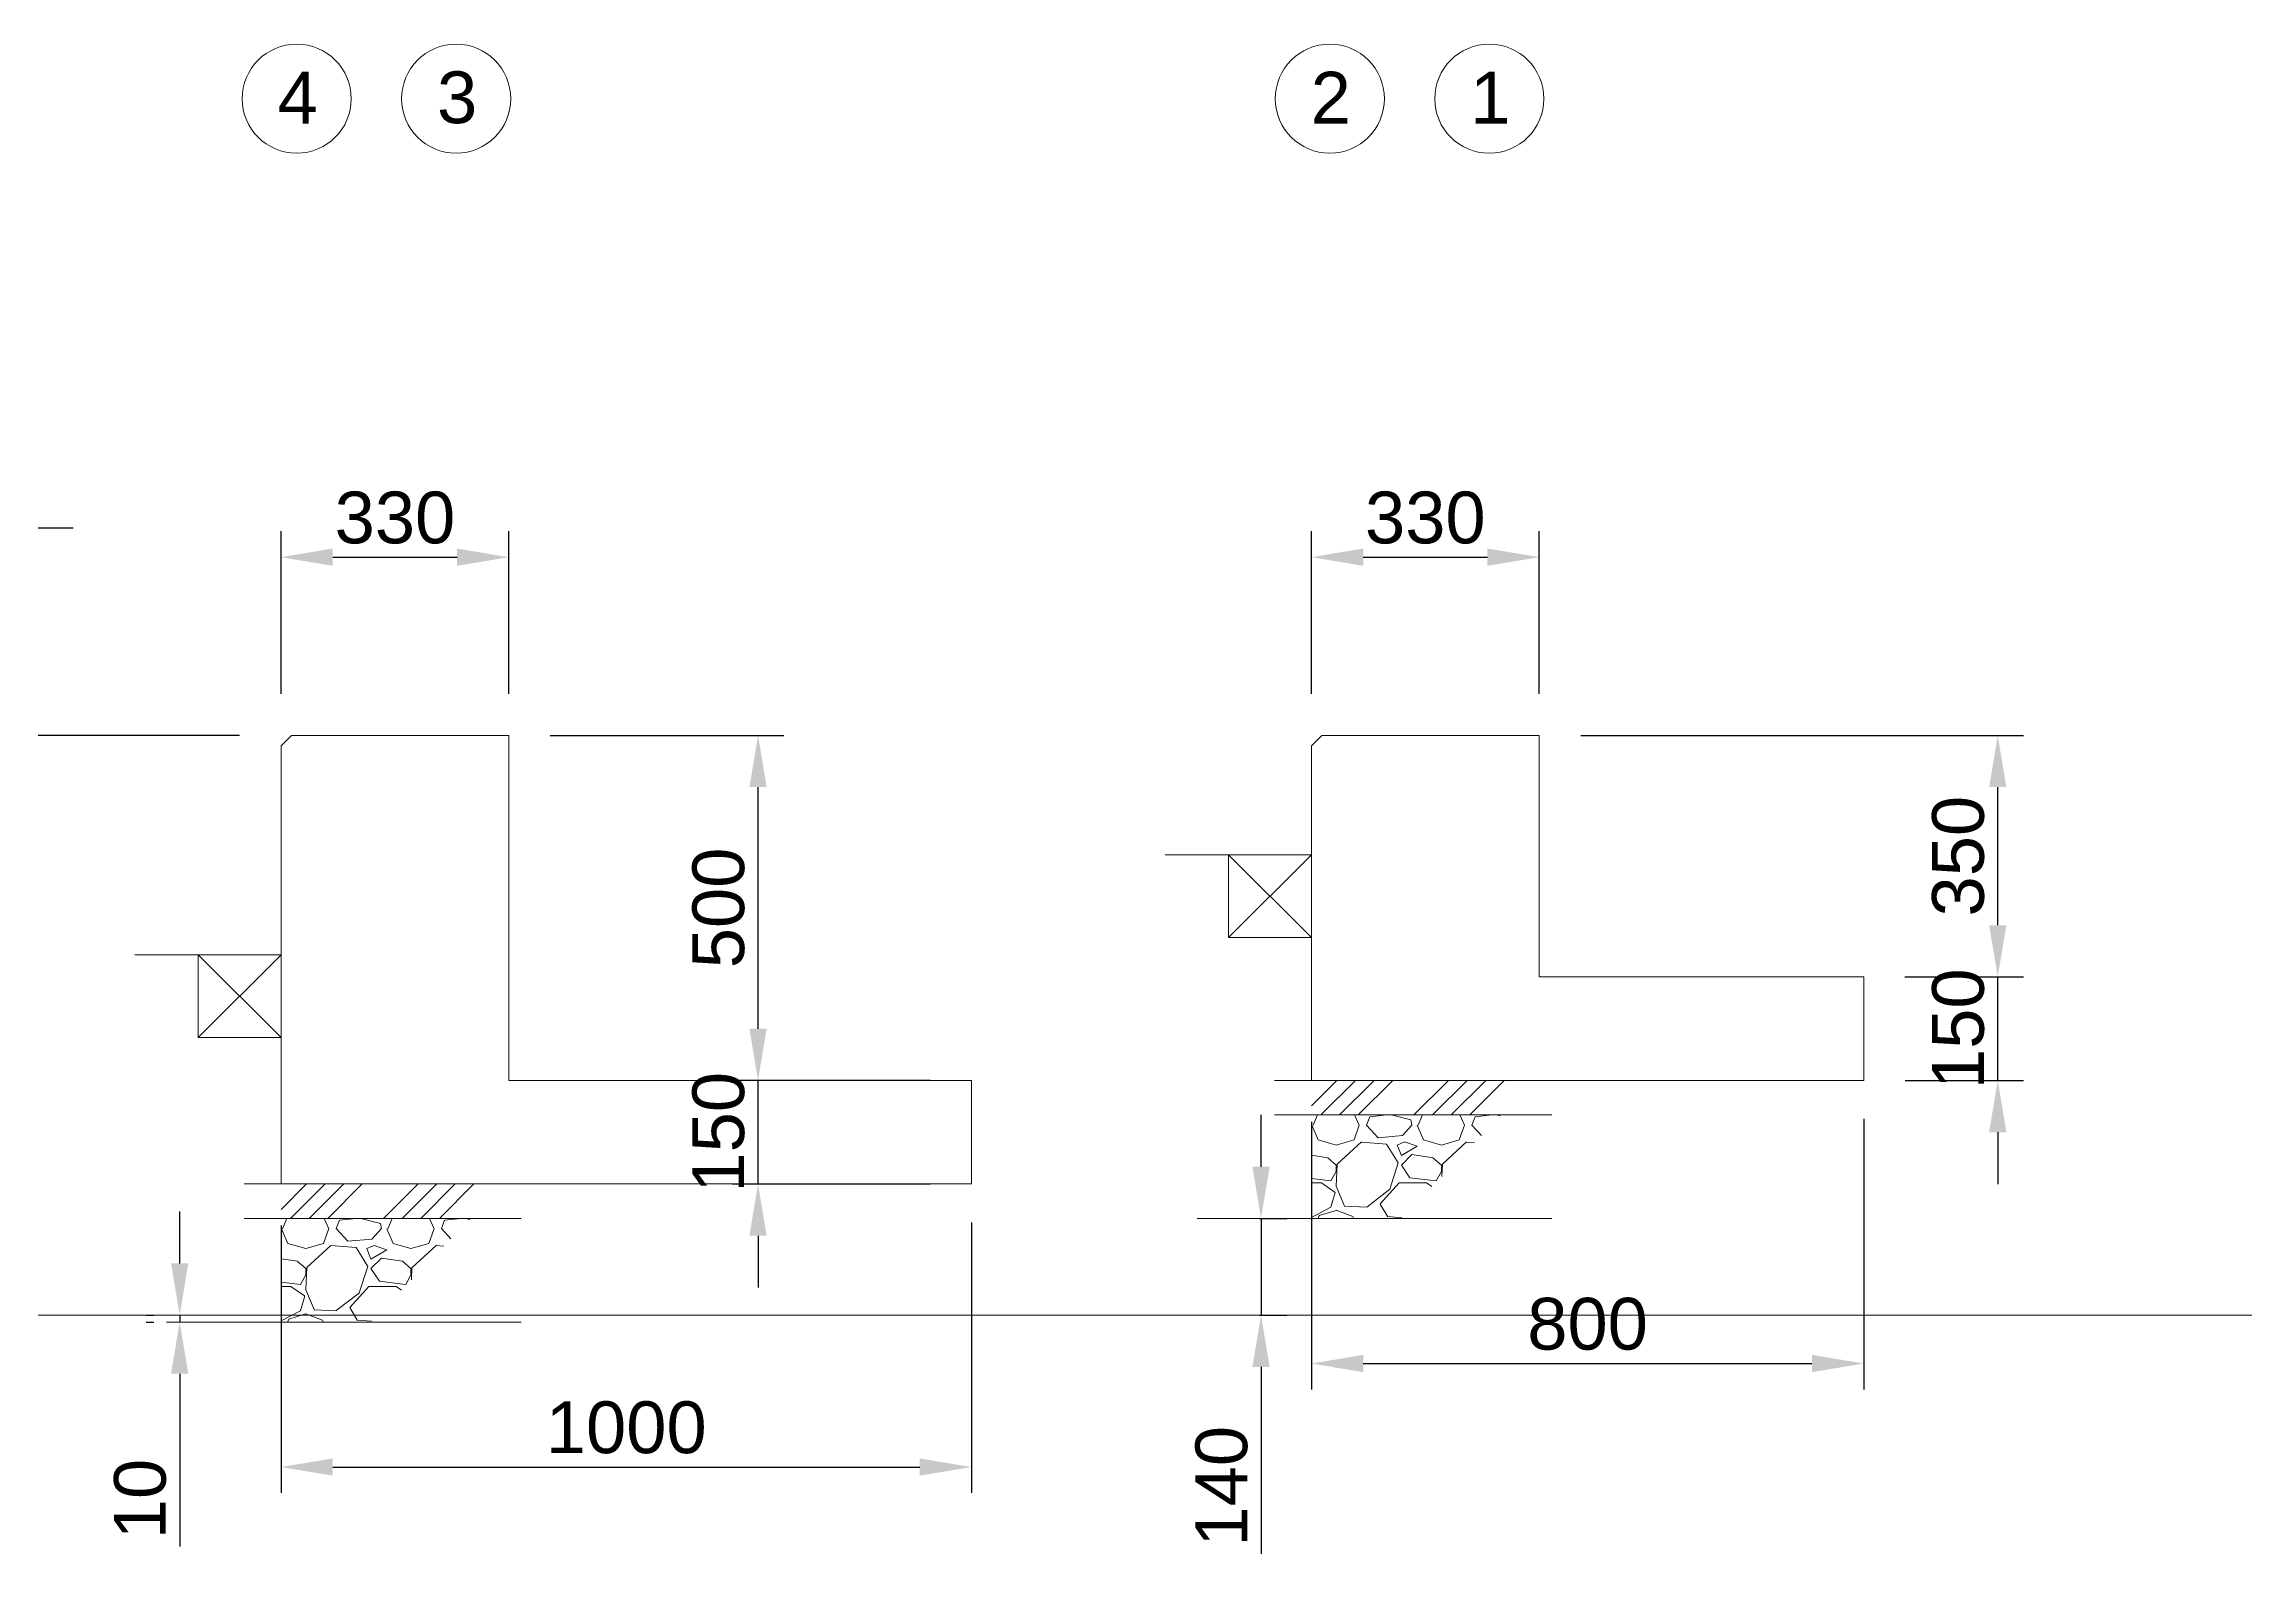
# Model space of a CAD drawing. Header units: millimetres. Extents: x -58267 to 200953, y -49295 to 43144.
# Drawn here: x 9745 to 12943, y -18788 to -16600 of the extents above; entities that cross this region are included whole.
import ezdxf

# ---------------------------------------------------------------- set-up
doc = ezdxf.new("R2010")
doc.units = ezdxf.units.MM
doc.header["$LTSCALE"] = 0.25
for name, color, linetype, lineweight in [('1-main', 7, 'Continuous', 9), ('2-DIMS', 8, 'Continuous', 9), ('6-depthlines', 190, 'Continuous', 9)]:
    doc.layers.add(name, color=color, linetype=linetype, lineweight=lineweight)
doc.styles.get("Standard").update_dxf_attribs({"font": 'arial.ttf'})
doc.dimstyles.new('Annotative in mm', dxfattribs={"dimscale": 0, "dimtxt": 2.5, "dimasz": 2.5, "dimexe": 1.25, "dimexo": 2, "dimtad": 1, "dimdec": 0, "dimdsep": 46, "dimtxsty": 'Standard', "dimcen": 2.5, "dimadec": 0, "dimazin": 0, "dimtfac": 1, "dimtdec": 0, "dimtmove": 0, "dimatfit": 3, "dimfxl": 1, "dimarcsym": 0})

# ---------------------------------------------------------------- blocks, each defined once
blk = doc.blocks.new('*D68')
at = {"layer": '2-DIMS', "color": 0, "lineweight": -2, "transparency": 16777216}
for p, q in [((10088.4, -17541.9), (10088.4, -17306.2)), ((10418.4, -17541.9), (10418.4, -17306.2)), ((10163.4, -17343.7), (10343.4, -17343.7))]:
    blk.add_line(p, q, dxfattribs=at)
at = {"layer": '2-DIMS', "color": 0, "transparency": 16777216}
for points in [[(10163.4, -17331.2), (10163.4, -17356.2), (10088.4, -17343.7)], [(10343.4, -17331.2), (10343.4, -17356.2), (10418.4, -17343.7)]]:
    blk.add_solid(points, dxfattribs=at)
at = {"layer": 'Defpoints', "color": 0, "transparency": 16777216}
for p in [(10418.4, -17343.7), (10088.4, -17601.9), (10418.4, -17601.9)]:
    blk.add_point(p, dxfattribs=at)
at = {"layer": '2-DIMS', "color": 0, "transparency": 16777216, "insert": (10253.4, -17286.7), "char_height": 75, "attachment_point": 5}
blk.add_mtext('330', dxfattribs=at)
blk = doc.blocks.new('*D69')
at = {"layer": '2-DIMS', "color": 0, "lineweight": -2, "transparency": 16777216}
for p, q in [((10088.4, -18311.9), (10088.4, -18699.5)), ((11088.4, -18307.7), (11088.4, -18699.5)), ((10163.4, -18662), (11013.4, -18662))]:
    blk.add_line(p, q, dxfattribs=at)
at = {"layer": '2-DIMS', "color": 0, "transparency": 16777216}
for points in [[(10163.4, -18649.5), (10163.4, -18674.5), (10088.4, -18662)], [(11013.4, -18649.5), (11013.4, -18674.5), (11088.4, -18662)]]:
    blk.add_solid(points, dxfattribs=at)
at = {"layer": 'Defpoints', "color": 0, "transparency": 16777216}
for p in [(10088.4, -18251.9), (11088.4, -18247.7), (11088.4, -18662)]:
    blk.add_point(p, dxfattribs=at)
at = {"layer": '2-DIMS', "color": 0, "transparency": 16777216, "insert": (10588.4, -18604.9), "char_height": 75, "attachment_point": 5}
blk.add_mtext('1000', dxfattribs=at)
blk = doc.blocks.new('*D70')
at = {"layer": '2-DIMS', "color": 0, "lineweight": -2, "transparency": 16777216}
for p, q in [((10779.3, -18026.9), (10779.3, -17951.9)), ((11027.6, -18101.9), (10741.8, -18101.9)), ((10779.3, -18251.9), (10779.3, -18101.9)), ((11028.4, -18251.9), (10741.8, -18251.9)), ((10779.3, -18326.9), (10779.3, -18401.9))]:
    blk.add_line(p, q, dxfattribs=at)
at = {"layer": '2-DIMS', "color": 0, "transparency": 16777216}
for points in [[(10766.8, -18026.9), (10791.8, -18026.9), (10779.3, -18101.9)], [(10766.8, -18326.9), (10791.8, -18326.9), (10779.3, -18251.9)]]:
    blk.add_solid(points, dxfattribs=at)
at = {"layer": 'Defpoints', "color": 0, "transparency": 16777216}
for p in [(10779.3, -18101.9), (11087.6, -18101.9), (11088.4, -18251.9)]:
    blk.add_point(p, dxfattribs=at)
at = {"layer": '2-DIMS', "color": 0, "transparency": 16777216, "insert": (10722.2, -18176.9), "char_height": 75, "attachment_point": 5, "rotation": 90}
blk.add_mtext('150', dxfattribs=at)
blk = doc.blocks.new('*D71')
at = {"layer": '2-DIMS', "color": 0, "lineweight": -2, "transparency": 16777216}
for p, q in [((10478.4, -17601.9), (10816.8, -17601.9)), ((10779.3, -18026.9), (10779.3, -17676.9)), ((11028.4, -18101.9), (10741.8, -18101.9))]:
    blk.add_line(p, q, dxfattribs=at)
at = {"layer": '2-DIMS', "color": 0, "transparency": 16777216}
for points in [[(10766.8, -17676.9), (10791.8, -17676.9), (10779.3, -17601.9)], [(10766.8, -18026.9), (10791.8, -18026.9), (10779.3, -18101.9)]]:
    blk.add_solid(points, dxfattribs=at)
at = {"layer": 'Defpoints', "color": 0, "transparency": 16777216}
for p in [(10418.4, -17601.9), (10779.3, -17601.9), (11088.4, -18101.9)]:
    blk.add_point(p, dxfattribs=at)
at = {"layer": '2-DIMS', "color": 0, "transparency": 16777216, "insert": (10722.2, -17851.9), "char_height": 75, "attachment_point": 5, "rotation": 90}
blk.add_mtext('500', dxfattribs=at)
blk = doc.blocks.new('*D72')
at = {"layer": '2-DIMS', "color": 0, "lineweight": -2, "transparency": 16777216}
for p, q in [((11580.8, -17541.9), (11580.8, -17306.2)), ((11910.8, -17541.9), (11910.8, -17306.2)), ((11655.8, -17343.7), (11835.8, -17343.7))]:
    blk.add_line(p, q, dxfattribs=at)
at = {"layer": '2-DIMS', "color": 0, "transparency": 16777216}
for points in [[(11655.8, -17331.2), (11655.8, -17356.2), (11580.8, -17343.7)], [(11835.8, -17331.2), (11835.8, -17356.2), (11910.8, -17343.7)]]:
    blk.add_solid(points, dxfattribs=at)
at = {"layer": 'Defpoints', "color": 0, "transparency": 16777216}
for p in [(11910.8, -17343.7), (11580.8, -17601.9), (11910.8, -17601.9)]:
    blk.add_point(p, dxfattribs=at)
at = {"layer": '2-DIMS', "color": 0, "transparency": 16777216, "insert": (11745.8, -17286.7), "char_height": 75, "attachment_point": 5}
blk.add_mtext('330', dxfattribs=at)
blk = doc.blocks.new('*D73')
at = {"layer": '2-DIMS', "color": 0, "lineweight": -2, "transparency": 16777216}
for p, q in [((11580.8, -18161.9), (11580.8, -18549.5)), ((12380.8, -18157.7), (12380.8, -18549.5)), ((11655.8, -18512), (12305.8, -18512))]:
    blk.add_line(p, q, dxfattribs=at)
at = {"layer": '2-DIMS', "color": 0, "transparency": 16777216}
for points in [[(11655.8, -18499.5), (11655.8, -18524.5), (11580.8, -18512)], [(12305.8, -18499.5), (12305.8, -18524.5), (12380.8, -18512)]]:
    blk.add_solid(points, dxfattribs=at)
at = {"layer": 'Defpoints', "color": 0, "transparency": 16777216}
for p in [(12380.8, -18097.7), (11580.8, -18101.9), (12380.8, -18512)]:
    blk.add_point(p, dxfattribs=at)
at = {"layer": '2-DIMS', "color": 0, "transparency": 16777216, "insert": (11980.8, -18454.9), "char_height": 75, "attachment_point": 5}
blk.add_mtext('800', dxfattribs=at)
blk = doc.blocks.new('*D74')
at = {"layer": '2-DIMS', "color": 0, "lineweight": -2, "transparency": 16777216}
for p, q in [((12574.9, -17876.9), (12574.9, -17801.9)), ((12440.1, -17951.9), (12612.4, -17951.9)), ((12574.9, -18101.9), (12574.9, -17951.9)), ((12440.8, -18101.9), (12612.4, -18101.9)), ((12574.9, -18176.9), (12574.9, -18251.9))]:
    blk.add_line(p, q, dxfattribs=at)
at = {"layer": '2-DIMS', "color": 0, "transparency": 16777216}
for points in [[(12562.4, -17876.9), (12587.4, -17876.9), (12574.9, -17951.9)], [(12562.4, -18176.9), (12587.4, -18176.9), (12574.9, -18101.9)]]:
    blk.add_solid(points, dxfattribs=at)
at = {"layer": 'Defpoints', "color": 0, "transparency": 16777216}
for p in [(12380.1, -17951.9), (12574.9, -17951.9), (12380.8, -18101.9)]:
    blk.add_point(p, dxfattribs=at)
at = {"layer": '2-DIMS', "color": 0, "transparency": 16777216, "insert": (12517.8, -18026.9), "char_height": 75, "attachment_point": 5, "rotation": 90}
blk.add_mtext('150', dxfattribs=at)
blk = doc.blocks.new('*D75')
at = {"layer": '2-DIMS', "color": 0, "lineweight": -2, "transparency": 16777216}
for p, q in [((11970.8, -17601.9), (12612.4, -17601.9)), ((12574.9, -17876.9), (12574.9, -17676.9)), ((12440.8, -17951.9), (12612.4, -17951.9))]:
    blk.add_line(p, q, dxfattribs=at)
at = {"layer": '2-DIMS', "color": 0, "transparency": 16777216}
for points in [[(12562.4, -17676.9), (12587.4, -17676.9), (12574.9, -17601.9)], [(12562.4, -17876.9), (12587.4, -17876.9), (12574.9, -17951.9)]]:
    blk.add_solid(points, dxfattribs=at)
at = {"layer": 'Defpoints', "color": 0, "transparency": 16777216}
for p in [(11910.8, -17601.9), (12574.9, -17601.9), (12380.8, -17951.9)]:
    blk.add_point(p, dxfattribs=at)
at = {"layer": '2-DIMS', "color": 0, "transparency": 16777216, "insert": (12517.8, -17776.9), "char_height": 75, "attachment_point": 5, "rotation": 90}
blk.add_mtext('350', dxfattribs=at)
blk = doc.blocks.new('*D78')
at = {"layer": '2-DIMS', "color": 0, "lineweight": -2, "transparency": 16777216}
for p, q in [((9787.5, -17301.9), (9467.8, -17301.9)), ((9505.3, -17526.9), (9505.3, -17376.9)), ((10028.4, -17601.9), (9467.8, -17601.9))]:
    blk.add_line(p, q, dxfattribs=at)
at = {"layer": '2-DIMS', "color": 0, "transparency": 16777216}
for points in [[(9492.8, -17376.9), (9517.8, -17376.9), (9505.3, -17301.9)], [(9492.8, -17526.9), (9517.8, -17526.9), (9505.3, -17601.9)]]:
    blk.add_solid(points, dxfattribs=at)
at = {"layer": 'Defpoints', "color": 0, "transparency": 16777216}
for p in [(9505.3, -17301.9), (9847.5, -17301.9), (10088.4, -17601.9)]:
    blk.add_point(p, dxfattribs=at)
at = {"layer": '2-DIMS', "color": 0, "transparency": 16777216, "insert": (9448.3, -17451.9), "char_height": 75, "attachment_point": 5, "rotation": 90}
blk.add_mtext('300', dxfattribs=at)
blk = doc.blocks.new('*D296')
at = {"layer": '2-DIMS', "color": 0, "lineweight": -2, "transparency": 16777216}
for p, q in [((9941.6, -18366.9), (9941.6, -18291.9)), ((9893.2, -18441.9), (9904.1, -18441.9)), ((9941.6, -18441.9), (9941.6, -18451.9)), ((9893.2, -18451.9), (9904.1, -18451.9)), ((9941.6, -18526.9), (9941.6, -18777.1))]:
    blk.add_line(p, q, dxfattribs=at)
at = {"layer": '2-DIMS', "color": 0, "transparency": 16777216}
for points in [[(9929.1, -18366.9), (9954.1, -18366.9), (9941.6, -18441.9)], [(9929.1, -18526.9), (9954.1, -18526.9), (9941.6, -18451.9)]]:
    blk.add_solid(points, dxfattribs=at)
at = {"layer": 'Defpoints', "color": 0, "transparency": 16777216}
for p in [(9941.6, -18441.9), (9953.2, -18441.9), (9953.2, -18451.9)]:
    blk.add_point(p, dxfattribs=at)
at = {"layer": '2-DIMS', "color": 0, "transparency": 16777216, "insert": (9884.5, -18708.3), "char_height": 75, "attachment_point": 5, "rotation": 90}
blk.add_mtext('10', dxfattribs=at)
blk = doc.blocks.new('*D297')
at = {"layer": '2-DIMS', "color": 0, "lineweight": -2, "transparency": 16777216}
for p, q in [((11507.8, -18226.9), (11507.8, -18151.9)), ((11505.7, -18301.9), (11545.3, -18301.9)), ((11507.8, -18301.9), (11507.8, -18441.9)), ((11505.7, -18441.9), (11545.3, -18441.9)), ((11507.8, -18516.9), (11507.8, -18787.8))]:
    blk.add_line(p, q, dxfattribs=at)
at = {"layer": '2-DIMS', "color": 0, "transparency": 16777216}
for points in [[(11495.3, -18226.9), (11520.3, -18226.9), (11507.8, -18301.9)], [(11495.3, -18516.9), (11520.3, -18516.9), (11507.8, -18441.9)]]:
    blk.add_solid(points, dxfattribs=at)
at = {"layer": 'Defpoints', "color": 0, "transparency": 16777216}
for p in [(11445.7, -18301.9), (11507.8, -18301.9), (11445.7, -18441.9)]:
    blk.add_point(p, dxfattribs=at)
at = {"layer": '2-DIMS', "color": 0, "transparency": 16777216, "insert": (11450.8, -18689.8), "char_height": 75, "attachment_point": 5, "rotation": 90}
blk.add_mtext('140', dxfattribs=at)

msp = doc.modelspace()

# ---------------------------------------------------------------- hatches: boundary and pattern name
at = {"layer": '1-main'}
h = msp.add_hatch(dxfattribs=at)
h.set_pattern_fill('ANSI34', color=256, scale=0.2)
h.set_pattern_definition([(45, (10244.05, 730), (-80.8223, 80.8223), []), (45, (10270.99, 730), (-80.8223, 80.8223), []), (45, (10297.93, 730), (-80.8223, 80.8223), []), (45, (10324.87, 730), (-80.8223, 80.8223), [])])
h.paths.add_polyline_path([(11580.845, -18101.884), (11580.845, -18151.884), (11855.742, -18151.884), (11902.367, -18101.884)])
h = msp.add_hatch(dxfattribs=at)
h.set_pattern_fill('GRAVEL', color=256, scale=0.2)
h.set_pattern_definition([(228.01279, (10353.774, 882.4), (-1219.2, -1371.6), [20.5033, -2029.829]), (184.96974, (10340.0576, 867.16), (1828.7999993, 152.4000087), [35.1843, -3483.2429]), (132.510447, (10305.006, 864.112), (1524.0000006, -1676.3999994), [24.8089, -2456.0834]), (267.27369, (10245.5696, 826.012), (152.4000003, 3048), [32.0403, -3171.9862]), (292.833654, (10244.0456, 794.008), (-762, 1828.8), [31.418, -3110.3885]), (357.27369, (10256.2376, 765.052), (-3048, 152.4000003), [32.0403, -3171.9862]), (37.69424, (10288.2416, 763.528), (-1981.1999999, -1524.0000001), [42.3716, -4194.7869]), (72.25533, (10321.7696, 789.436), (1066.8000003, 3352.7999999), [40.0032, -3960.3154]), (121.429566, (10333.9616, 827.536), (-1219.2000002, 1981.2), [32.1488, -3182.7327]), (175.23636, (10317.198, 854.968), (1676.4, -152.4), [36.7028, -1798.4362]), (222.397438, (10280.6216, 858.016), (-1828.8, -1676.4000001), [47.4647, -4699.00635]), (138.814075, (10396.446, 824.488), (-1066.8, 914.4), [16.2003, -1603.834]), (171.469234, (10384.2536, 835.156), (1981.2, -304.7999997), [30.8209, -3051.2783]), (225, (10353.77, 839.73), (-2e-14, -152.4), [21.5526, -193.9736]), (203.19859, (10343.106, 858.016), (762, 304.8), [11.6065, -1149.0373]), (291.80141, (10332.438, 853.444), (-152.4, 457.2), [16.4139, -804.2852]), (30.96376, (10338.534, 838.204), (457.2, 304.8), [26.6592, -861.9779]), (161.56505, (10361.394, 851.92), (304.8, -152.4), [19.2772, -462.6539]), (16.38954, (10244.0456, 853.444), (1524, 457.2), [27.0053, -2673.5296]), (70.346176, (10269.954, 861.064), (-609.6, -1676.4), [22.6559, -2242.9329]), (293.19859, (10361.394, 882.4), (-304.8, 762), [23.2128, -1137.431]), (343.61046, (10370.5376, 861.064), (-1524, 457.2), [27.0053, -2673.5296]), (339.44395, (10244.046, 758.956), (-762, 304.8), [26.0421, -1276.0641]), (294.77514, (10268.43, 749.812), (-762.000001, 1676.3999996), [21.8203, -2160.2156]), (66.80141, (10362.918, 730), (304.8, 762), [23.2128, -1137.431]), (17.354025, (10372.062, 751.336), (-1981.2, -609.6), [25.547, -2529.1426]), (69.44395, (10288.242, 730), (-304.8, -762), [13.021, -1289.0851]), (101.30993, (10353.774, 730), (-152.4, 609.6), [7.7709, -769.3197]), (165.96376, (10352.25, 737.62), (457.2, -152.4), [31.418, -596.9433]), (186.009006, (10321.7696, 745.24), (1524, 152.4), [29.116, -2882.4819]), (303.69007, (10338.534, 824.49), (-152.4, 304.8), [21.9794, -527.5066]), (353.157227, (10350.7256, 806.2), (2590.8, -304.7999999), [38.3734, -3798.9605]), (60.9454, (10388.826, 801.628), (-609.6, -1066.8), [15.6905, -1553.3635]), (90, (10396.45, 815.34), (-152.4, 152.4), [9.144, -143.256]), (120.25644, (10318.722, 749.812), (609.6, -1066.8), [21.172, -2096.0364]), (48.01279, (10308.054, 768.1), (1219.2, 1371.6), [41.0066, -2009.3257]), (0, (10335.49, 798.58), (152.4, 152.4), [39.624, -112.776]), (325.304846, (10375.11, 798.58), (1524.0000006, -1066.799999), [24.0966, -2385.559]), (254.0546, (10394.922, 784.864), (-152.4, -609.6), [22.1897, -1087.299]), (207.645975, (10388.8256, 763.528), (-2895.6, -1523.9999998), [36.1287, -3576.7479]), (175.42608, (10356.8216, 746.764), (-1981.2, 152.4), [38.2218, -3783.9508])])
h.paths.add_polyline_path([(11580.845, -18151.884), (11855.529, -18151.884), (11710.781, -18301.884), (11580.845, -18301.884)])
h = msp.add_hatch(dxfattribs=at)
h.set_pattern_fill('ANSI34', color=256, scale=0.2)
h.set_pattern_definition([(45, (8751.55, 580), (-80.8223, 80.8223), []), (45, (8778.49, 580), (-80.8223, 80.8223), []), (45, (8805.43, 580), (-80.8223, 80.8223), []), (45, (8832.37, 580), (-80.8223, 80.8223), [])])
h.paths.add_polyline_path([(10088.351, -18251.884), (10088.351, -18301.884), (10363.248, -18301.884), (10409.873, -18251.884)])
h = msp.add_hatch(dxfattribs=at)
h.set_pattern_fill('GRAVEL', color=256, scale=0.2)
h.set_pattern_definition([(228.01279, (8861.28, 732.4), (-1219.2, -1371.6), [20.5033, -2029.829]), (184.96974, (8847.564, 717.16), (1828.7999993, 152.4000087), [35.1843, -3483.2429]), (132.510447, (8812.512, 714.112), (1524.0000006, -1676.3999994), [24.8089, -2456.0834]), (267.27369, (8753.076, 676.012), (152.4000003, 3048), [32.0403, -3171.9862]), (292.833654, (8751.552, 644.008), (-762, 1828.8), [31.418, -3110.3885]), (357.27369, (8763.744, 615.052), (-3048, 152.4000003), [32.0403, -3171.9862]), (37.69424, (8795.7477, 613.528), (-1981.1999999, -1524.0000001), [42.3716, -4194.7869]), (72.25533, (8829.276, 639.436), (1066.8000003, 3352.7999999), [40.0032, -3960.3154]), (121.429566, (8841.468, 677.536), (-1219.2000002, 1981.2), [32.1488, -3182.7327]), (175.23636, (8824.704, 704.968), (1676.4, -152.4), [36.7028, -1798.4362]), (222.397438, (8788.1277, 708.016), (-1828.8, -1676.4000001), [47.4647, -4699.00635]), (138.814075, (8903.952, 674.488), (-1066.8, 914.4), [16.2003, -1603.834]), (171.469234, (8891.76, 685.156), (1981.2, -304.7999997), [30.8209, -3051.2783]), (225, (8861.28, 689.73), (-2e-14, -152.4), [21.5526, -193.9736]), (203.19859, (8850.612, 708.016), (762, 304.8), [11.6065, -1149.0373]), (291.80141, (8839.944, 703.444), (-152.4, 457.2), [16.4139, -804.2852]), (30.96376, (8846.04, 688.204), (457.2, 304.8), [26.6592, -861.9779]), (161.56505, (8868.9, 701.92), (304.8, -152.4), [19.2772, -462.6539]), (16.38954, (8751.552, 703.444), (1524, 457.2), [27.0053, -2673.5296]), (70.346176, (8777.46, 711.064), (-609.6, -1676.4), [22.6559, -2242.9329]), (293.19859, (8868.9, 732.4), (-304.8, 762), [23.2128, -1137.431]), (343.61046, (8878.044, 711.064), (-1524, 457.2), [27.0053, -2673.5296]), (339.44395, (8751.552, 608.956), (-762, 304.8), [26.0421, -1276.0641]), (294.77514, (8775.936, 599.812), (-762.000001, 1676.3999996), [21.8203, -2160.2156]), (66.80141, (8870.424, 580), (304.8, 762), [23.2128, -1137.431]), (17.354025, (8879.568, 601.336), (-1981.2, -609.6), [25.547, -2529.1426]), (69.44395, (8795.748, 580), (-304.8, -762), [13.021, -1289.0851]), (101.30993, (8861.28, 580), (-152.4, 609.6), [7.7709, -769.3197]), (165.96376, (8859.756, 587.62), (457.2, -152.4), [31.418, -596.9433]), (186.009006, (8829.276, 595.24), (1524, 152.4), [29.116, -2882.4819]), (303.69007, (8846.04, 674.49), (-152.4, 304.8), [21.9794, -527.5066]), (353.157227, (8858.232, 656.2), (2590.8, -304.7999999), [38.3734, -3798.9605]), (60.9454, (8896.332, 651.628), (-609.6, -1066.8), [15.6905, -1553.3635]), (90, (8903.95, 665.34), (-152.4, 152.4), [9.144, -143.256]), (120.25644, (8826.228, 599.812), (609.6, -1066.8), [21.172, -2096.0364]), (48.01279, (8815.56, 618.1), (1219.2, 1371.6), [41.0066, -2009.3257]), (0, (8842.99, 648.58), (152.4, 152.4), [39.624, -112.776]), (325.304846, (8882.616, 648.58), (1524.0000006, -1066.799999), [24.0966, -2385.559]), (254.0546, (8902.428, 634.864), (-152.4, -609.6), [22.1897, -1087.299]), (207.645975, (8896.332, 613.528), (-2895.6, -1523.9999998), [36.1287, -3576.7479]), (175.42608, (8864.328, 596.764), (-1981.2, 152.4), [38.2218, -3783.9508])])
h.paths.add_polyline_path([(10088.351, -18301.884), (10363.036, -18301.884), (10218.287, -18451.884), (10088.351, -18451.884)])

# ---------------------------------------------------------------- linework, layer by layer
for p, q in [((10103.351, -17601.884), (10088.351, -17616.884)), ((10088.351, -17616.884), (10088.351, -18101.884)), ((10103.351, -17601.884), (10418.351, -17601.884)), ((10418.351, -18101.884), (10418.351, -17601.884)), ((11595.845, -17601.884), (11580.845, -17616.884)), ((11580.845, -17616.884), (11580.845, -17951.884)), ((11595.845, -17601.884), (11910.845, -17601.884)), ((11910.845, -17951.884), (11910.845, -17601.884)), ((11580.845, -17774.801), (11369.08, -17774.801)), ((11460.845, -17894.801), (11580.845, -17774.801)), ((11460.845, -17774.801), (11580.845, -17894.801)), ((10088.351, -17919.837), (9876.586, -17919.837)), ((9968.351, -18039.837), (10088.351, -17919.837)), ((9968.351, -17919.837), (10088.351, -18039.837)), ((11580.845, -17951.884), (11580.845, -18101.884)), ((12380.845, -17951.884), (11910.845, -17951.884)), ((12380.845, -18101.884), (12380.845, -17951.884)), ((10088.351, -18101.884), (10088.351, -18251.884)), ((11088.351, -18101.884), (10418.351, -18101.884)), ((11088.351, -18251.884), (11088.351, -18101.884)), ((11580.845, -18101.884), (12380.845, -18101.884)), ((10088.351, -18251.884), (11088.351, -18251.884))]:
    msp.add_line(p, q, dxfattribs=at)
for points in [[(11460.845, -17894.801), (11580.845, -17894.801), (11580.845, -17774.801), (11460.845, -17774.801)], [(9968.351, -18039.837), (10088.351, -18039.837), (10088.351, -17919.837), (9968.351, -17919.837)]]:
    msp.add_lwpolyline(points, close=True, dxfattribs=at)
at = {"layer": '2-DIMS'}
for centre in [(10111.087, -16679.39), (10342.051, -16679.39), (11607.497, -16679.39), (11838.46, -16679.39)]:
    msp.add_circle(centre, 79.02, dxfattribs=at)
at = {"layer": '6-depthlines'}
for p, q in [((11527.345, -18101.884), (11928.851, -18101.884)), ((11527.345, -18151.884), (11928.851, -18151.884)), ((10034.851, -18251.884), (10436.357, -18251.884)), ((10034.851, -18301.884), (10436.357, -18301.884)), ((11415.167, -18301.884), (11928.851, -18301.884)), ((9922.673, -18451.884), (10436.357, -18451.884))]:
    msp.add_line(p, q, dxfattribs=at)
at = {"layer": '6-depthlines', "color": 1}
msp.add_line((840.582, -18441.884), (12942.928, -18441.884), dxfattribs=at)

# ---------------------------------------------------------------- texts
at = {"layer": '2-DIMS', "char_height": 75, "attachment_point": 5}
for s, insert in [('4', (10112.491, -16677.944)), ('3', (10343.455, -16677.944)), ('2', (11608.901, -16677.944)), ('1', (11839.864, -16677.944))]:
    msp.add_mtext(s, dxfattribs=dict(at, insert=insert))

# ---------------------------------------------------------------- dimensions: what is measured, and where the dimension line sits
at = {"layer": '2-DIMS'}
for base, p1, p2, picture, middle in [((10418.351, -17343.75), (10088.351, -17601.884), (10418.351, -17601.884), '*D68', (10253.351, -17286.681)), ((11910.845, -17343.75), (11580.845, -17601.884), (11910.845, -17601.884), '*D72', (11745.845, -17286.681))]:
    dim = msp.add_linear_dim(base=base, p1=p1, p2=p2, dimstyle='Annotative in mm', dxfattribs=at)
    dim.commit()
    dim.dimension.update_dxf_attribs({"geometry": picture, "text_midpoint": middle})
for base, p1, p2, picture, middle in [((9505.33, -17301.884), (10088.351, -17601.884), (9847.451, -17301.884), '*D78', (9505.33, -17451.884)), ((12574.85, -17951.884), (12380.845, -18101.884), (12380.104, -17951.884), '*D74', (12574.85, -18026.884)), ((10779.283, -18101.884), (11088.351, -18251.884), (11087.61, -18101.884), '*D70', (10779.283, -18176.884))]:
    dim = msp.add_linear_dim(base=base, p1=p1, p2=p2, angle=90, dimstyle='Annotative in mm', dxfattribs=at)
    dim.commit()
    dim.dimension.update_dxf_attribs({"geometry": picture, "text_midpoint": middle, "dimtype": 160})
for base, p1, p2, picture, middle in [((10779.283, -17601.884), (11088.351, -18101.884), (10418.351, -17601.884), '*D71', (10722.24, -17851.884)), ((12574.85, -17601.884), (12380.845, -17951.884), (11910.845, -17601.884), '*D75', (12517.782, -17776.884))]:
    dim = msp.add_linear_dim(base=base, p1=p1, p2=p2, angle=90, dimstyle='Annotative in mm', dxfattribs=at)
    dim.commit()
    dim.dimension.update_dxf_attribs({"geometry": picture, "text_midpoint": middle})
for base, p1, p2, picture, middle in [((12380.845, -18511.978), (11580.845, -18101.884), (12380.845, -18097.726), '*D73', (11980.845, -18511.978)), ((11088.351, -18661.978), (10088.351, -18251.884), (11088.351, -18247.726), '*D69', (10588.351, -18661.978))]:
    dim = msp.add_linear_dim(base=base, p1=p1, p2=p2, dimstyle='Annotative in mm', dxfattribs=at)
    dim.commit()
    dim.dimension.update_dxf_attribs({"geometry": picture, "text_midpoint": middle, "dimtype": 160})
at = {"layer": '2-DIMS', "color": 1}
for base, p1, p2, picture, middle in [((11507.817, -18301.884), (11445.736, -18441.884), (11445.736, -18301.884), '*D297', (11507.817, -18689.829)), ((9941.577, -18441.884), (9953.242, -18451.884), (9953.242, -18441.884), '*D296', (9941.577, -18708.295))]:
    dim = msp.add_linear_dim(base=base, p1=p1, p2=p2, angle=90, dimstyle='Annotative in mm', dxfattribs=at)
    dim.commit()
    dim.dimension.update_dxf_attribs({"geometry": picture, "text_midpoint": middle, "dimtype": 160})

doc.saveas('drawing.dxf')
